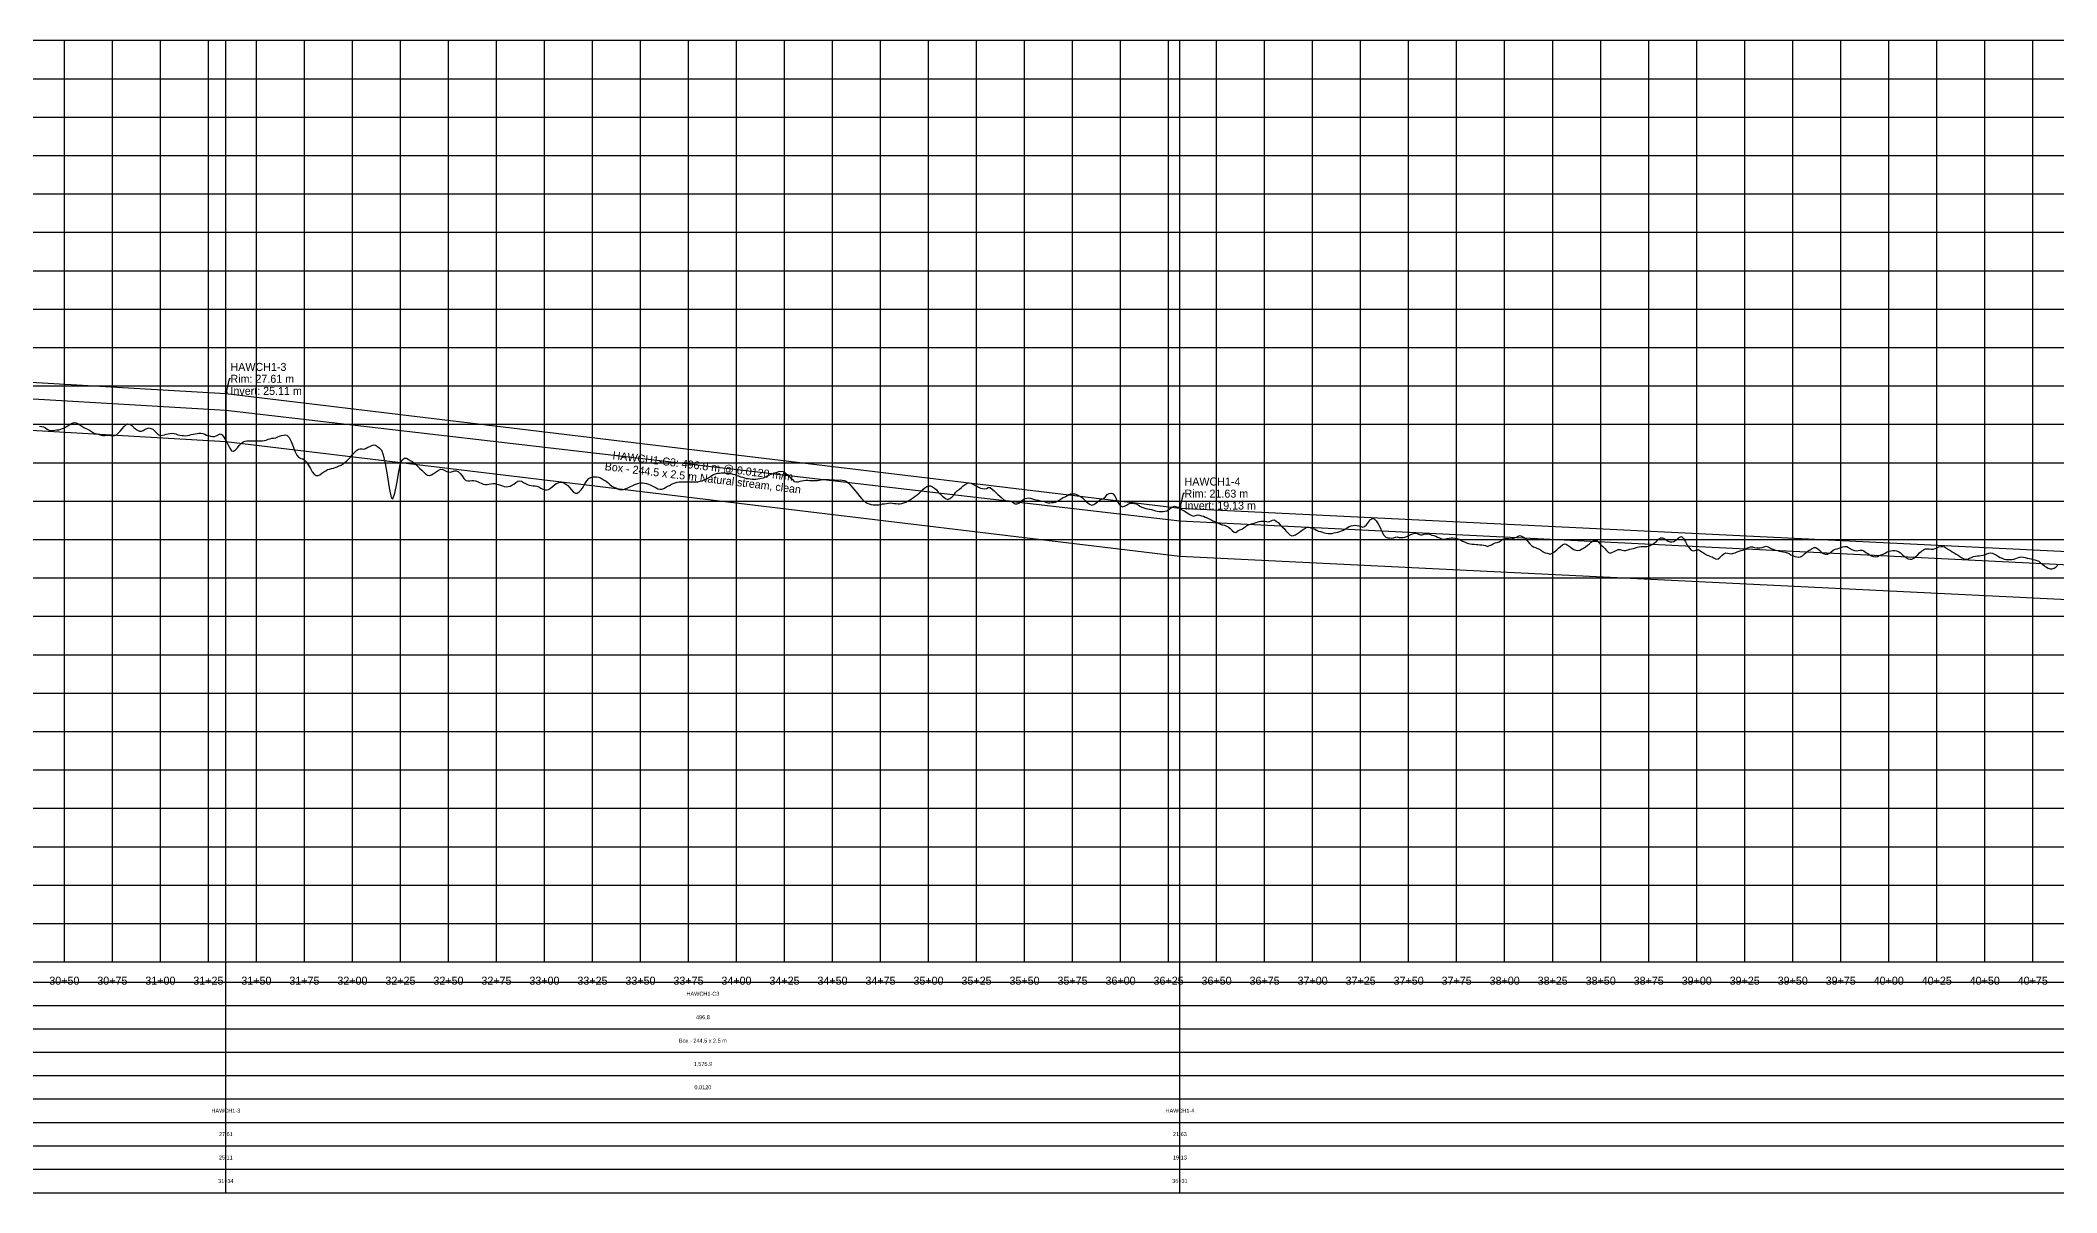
# Model space of a CAD drawing. Extents: x -64 to 8243, y -140 to 463.
# Drawn here: x 3037 to 4087, y -140 to 460 of the extents above; entities that cross this region are included whole.
import ezdxf
from ezdxf.enums import TextEntityAlignment as Align

# ---------------------------------------------------------------- set-up
doc = ezdxf.new("R2010")
doc.units = 0
for name, color, linetype in [('Annotation', 7, 'Continuous'), ('Annotation_Table', 254, 'Continuous'), ('Crown', 7, 'Continuous'), ('Grid', 254, 'Continuous'), ('Grid_Text', 7, 'Continuous'), ('Ground_Elevation', 3, 'Continuous'), ('Hydraulic_Grade', 5, 'Continuous'), ('Invert', 7, 'Continuous'), ('Structure', 7, 'Continuous')]:
    doc.layers.add(name, color=color, linetype=linetype)

msp = doc.modelspace()

# ---------------------------------------------------------------- linework, layer by layer
at = {"layer": 'Annotation', "color": 0}
for points in [[(3136.5, 283.7), (3135.8, 283.7), (3134.1, 276.1)], [(3633.3, 223.9), (3632.6, 223.9), (3630.9, 216.3)]]:
    msp.add_lwpolyline(points, dxfattribs=at)
for points in [[(3134.1, 276.1), (3133.9, 277.1), (3134.7, 276.9)], [(3630.9, 216.3), (3630.7, 217.3), (3631.5, 217.1)]]:
    msp.add_lwpolyline(points, close=True, dxfattribs=at)
at = {"layer": 'Annotation_Table', "color": 254}
for points in [[(3134.1, -140.2), (3134.1, 460)], [(3630.9, -140.2), (3630.9, 460)], [(-25, -30.5), (8225, -30.5)], [(-25, -42.7), (8225, -42.7)], [(-25, -54.9), (8225, -54.9)], [(-25, -67.1), (8225, -67.1)], [(-25, -79.2), (8225, -79.2)], [(-25, -91.4), (8225, -91.4)], [(-25, -103.6), (8225, -103.6)], [(-25, -115.8), (8225, -115.8)], [(-25, -128), (8225, -128)], [(-25, -140.2), (8225, -140.2)]]:
    msp.add_lwpolyline(points, dxfattribs=at)
at = {"layer": 'Crown', "color": 0}
for points in [[(1044.2, 397.6), (3134.1, 276.1)], [(3134.1, 276.1), (3134.1, 276.1)], [(3134.1, 276.1), (3630.9, 216.3)], [(3630.9, 216.3), (3630.9, 216.3)], [(3630.9, 216.3), (6358.1, 83.2)]]:
    msp.add_lwpolyline(points, dxfattribs=at)
at = {"layer": 'Grid', "color": 254}
for points in [[(-25, 460), (8225, 460)], [(3050, -20), (3050, 460)], [(3075, -20), (3075, 460)], [(3100, -20), (3100, 460)], [(3125, -20), (3125, 460)], [(3150, -20), (3150, 460)], [(3175, -20), (3175, 460)], [(3200, -20), (3200, 460)], [(3225, -20), (3225, 460)], [(3250, -20), (3250, 460)], [(3275, -20), (3275, 460)], [(3300, -20), (3300, 460)], [(3325, -20), (3325, 460)], [(3350, -20), (3350, 460)], [(3375, -20), (3375, 460)], [(3400, -20), (3400, 460)], [(3425, -20), (3425, 460)], [(3450, -20), (3450, 460)], [(3475, -20), (3475, 460)], [(3500, -20), (3500, 460)], [(3525, -20), (3525, 460)], [(3550, -20), (3550, 460)], [(3575, -20), (3575, 460)], [(3600, -20), (3600, 460)], [(3625, -20), (3625, 460)], [(3650, -20), (3650, 460)], [(3675, -20), (3675, 460)], [(3700, -20), (3700, 460)], [(3725, -20), (3725, 460)], [(3750, -20), (3750, 460)], [(3775, -20), (3775, 460)], [(3800, -20), (3800, 460)], [(3825, -20), (3825, 460)], [(3850, -20), (3850, 460)], [(3875, -20), (3875, 460)], [(3900, -20), (3900, 460)], [(3925, -20), (3925, 460)], [(3950, -20), (3950, 460)], [(3975, -20), (3975, 460)], [(4000, -20), (4000, 460)], [(4025, -20), (4025, 460)], [(4050, -20), (4050, 460)], [(4075, -20), (4075, 460)], [(-25, 440), (8225, 440)], [(-25, 420), (8225, 420)], [(-25, 400), (8225, 400)], [(-25, 380), (8225, 380)], [(-25, 360), (8225, 360)], [(-25, 340), (8225, 340)], [(-25, 320), (8225, 320)], [(-25, 300), (8225, 300)], [(-25, 280), (8225, 280)], [(-25, 260), (8225, 260)], [(-25, 240), (8225, 240)], [(-25, 220), (8225, 220)], [(-25, 200), (8225, 200)], [(-25, 180), (8225, 180)], [(-25, 160), (8225, 160)], [(-25, 140), (8225, 140)], [(-25, 120), (8225, 120)], [(-25, 100), (8225, 100)], [(-25, 80), (8225, 80)], [(-25, 60), (8225, 60)], [(-25, 40), (8225, 40)], [(-25, 20), (8225, 20)], [(-25, 0), (8225, 0)], [(-25, -20), (8225, -20)]]:
    msp.add_lwpolyline(points, dxfattribs=at)
at = {"layer": 'Ground_Elevation', "color": 3}
msp.add_lwpolyline([(3037.1, 259.1), (3038.1, 258.9), (3039.1, 258.6), (3040.1, 258.1), (3041.1, 257.5), (3042.1, 257), (3043.1, 256.8), (3044.1, 256.8), (3045.1, 256.9), (3046.1, 257.1), (3047.1, 257.2), (3048.1, 257.5), (3049.1, 257.8), (3050.1, 258.2), (3051.1, 258.8), (3052.1, 259.4), (3053.1, 260.1), (3054.1, 260.6), (3055.1, 260.9), (3056.1, 260.8), (3057.1, 260.4), (3058.1, 259.7), (3059.1, 259), (3060.1, 258.3), (3061.1, 257.9), (3062.1, 257.4), (3063.1, 256.9), (3064.1, 256.2), (3065.1, 255.6), (3066.1, 255.2), (3067.1, 255), (3068.1, 254.7), (3069.1, 254.3), (3070.1, 254.1), (3071.1, 254.1), (3072.1, 254.3), (3073.1, 254.3), (3074.1, 254.1), (3075.1, 254), (3076.1, 254.1), (3077.1, 254.5), (3078.1, 255.3), (3079.1, 256.4), (3080.1, 257.6), (3081.1, 258.9), (3082.1, 259.8), (3083.1, 260.2), (3084.1, 260), (3085.1, 259.3), (3086.1, 258.4), (3087.1, 257.6), (3088.1, 256.9), (3089.1, 256.4), (3090.1, 256.4), (3091.1, 256.8), (3092.1, 257.4), (3093.1, 257.9), (3094.1, 258.1), (3095.1, 257.9), (3096.1, 257.4), (3097.1, 256.5), (3098.1, 255.4), (3099.1, 254.6), (3100.1, 254.2), (3101.1, 254.4), (3102.1, 254.6), (3103.1, 254.8), (3104.1, 255), (3105.1, 255.2), (3106.1, 255.3), (3107.1, 255.2), (3108.1, 255), (3109.1, 254.6), (3110.1, 254.4), (3111.1, 254.2), (3112.1, 254.1), (3113.1, 254), (3114.1, 254.1), (3115.1, 254.4), (3116.1, 254.7), (3117.1, 254.9), (3118.1, 255), (3119.1, 255.2), (3120.1, 255.4), (3121.1, 255.4), (3122.1, 255.2), (3123.1, 254.8), (3124.1, 254.4), (3125.1, 254.2), (3126.1, 253.9), (3127.1, 253.6), (3128.1, 253.6), (3129.1, 254), (3130.1, 254.6), (3131.1, 255.1), (3132.1, 254.6), (3133.1, 253.3), (3134.1, 251.5), (3135.1, 249.6), (3136.1, 247.6), (3137.1, 246.1), (3138.1, 246), (3139.1, 246.7), (3140.1, 247.8), (3141.1, 248.9), (3142.1, 250), (3143.1, 250.8), (3144.1, 251.2), (3145.1, 251.4), (3146.1, 251.4), (3147.1, 251.4), (3148.1, 251.4), (3149.1, 251.4), (3150.1, 251.4), (3151.1, 251.4), (3152.1, 251.4), (3153.1, 251.4), (3154.1, 251.6), (3155.1, 251.8), (3156.1, 252.2), (3157.1, 252.5), (3158.1, 252.7), (3159.1, 252.8), (3160.1, 253), (3161.1, 253.5), (3162.1, 253.9), (3163.1, 254.2), (3164.1, 254.4), (3165.1, 254.5), (3166.1, 254.1), (3167.1, 253.1), (3168.1, 251), (3169.1, 248.5), (3170.1, 246), (3171.1, 243.9), (3172.1, 242.7), (3173.1, 242.2), (3174.1, 242), (3175.1, 241.4), (3176.1, 240.2), (3177.1, 238.7), (3178.1, 236.9), (3179.1, 235.2), (3180.1, 234), (3181.1, 233.4), (3182.1, 233.3), (3183.1, 233.7), (3184.1, 234.5), (3185.1, 235.2), (3186.1, 235.8), (3187.1, 236.4), (3188.1, 236.7), (3189.1, 236.9), (3190.1, 237.2), (3191.1, 237.5), (3192.1, 237.9), (3193.1, 238.3), (3194.1, 238.8), (3195.1, 239.4), (3196.1, 240.1), (3197.1, 241), (3198.1, 242), (3199.1, 243.1), (3200.1, 244.3), (3201.1, 245.4), (3202.1, 246.4), (3203.1, 247), (3204.1, 247.3), (3205.1, 247.2), (3206.1, 247), (3207.1, 247.5), (3208.1, 248.1), (3209.1, 248.5), (3210.1, 248.9), (3211.1, 249.3), (3212.1, 249.1), (3213.1, 248.5), (3214.1, 247.6), (3215.1, 246.5), (3216.1, 244.1), (3217.1, 239.5), (3218.1, 233.7), (3219.1, 226.9), (3220.1, 221.9), (3221.1, 221.1), (3222.1, 224.2), (3223.1, 229.2), (3224.1, 235.2), (3225.1, 239.8), (3226.1, 241.6), (3227.1, 242.4), (3228.1, 242.3), (3229.1, 241.8), (3230.1, 241.2), (3231.1, 240.7), (3232.1, 240), (3233.1, 239.1), (3234.1, 238), (3235.1, 237), (3236.1, 236.1), (3237.1, 235.2), (3238.1, 234.2), (3239.1, 233.5), (3240.1, 233.4), (3241.1, 233.6), (3242.1, 234.2), (3243.1, 234.9), (3244.1, 235.6), (3245.1, 236.3), (3246.1, 236.6), (3247.1, 236.5), (3248.1, 236), (3249.1, 235.5), (3250.1, 235.2), (3251.1, 235.1), (3252.1, 235.4), (3253.1, 235.7), (3254.1, 235.8), (3255.1, 235.4), (3256.1, 234.4), (3257.1, 233.1), (3258.1, 231.8), (3259.1, 230.8), (3260.1, 230.5), (3261.1, 230.6), (3262.1, 230.8), (3263.1, 230.8), (3264.1, 230.6), (3265.1, 230.2), (3266.1, 229.7), (3267.1, 229.3), (3268.1, 228.9), (3269.1, 228.6), (3270.1, 228.6), (3271.1, 228.8), (3272.1, 229), (3273.1, 229.2), (3274.1, 229.1), (3275.1, 228.9), (3276.1, 228.6), (3277.1, 228.3), (3278.1, 227.9), (3279.1, 227.6), (3280.1, 227.5), (3281.1, 227.6), (3282.1, 227.8), (3283.1, 228.3), (3284.1, 228.9), (3285.1, 229.7), (3286.1, 230.3), (3287.1, 230.5), (3288.1, 230.3), (3289.1, 229.7), (3290.1, 229.1), (3291.1, 228.6), (3292.1, 228.3), (3293.1, 228.1), (3294.1, 228), (3295.1, 228), (3296.1, 227.8), (3297.1, 227.4), (3298.1, 226.8), (3299.1, 226.2), (3300.1, 225.9), (3301.1, 225.8), (3302.1, 226.1), (3303.1, 226.7), (3304.1, 227.5), (3305.1, 228.3), (3306.1, 229.1), (3307.1, 229.6), (3308.1, 229.9), (3309.1, 229.8), (3310.1, 229.5), (3311.1, 228.9), (3312.1, 228.1), (3313.1, 227.1), (3314.1, 225.8), (3315.1, 224.7), (3316.1, 224.1), (3317.1, 224.2), (3318.1, 224.8), (3319.1, 225.8), (3320.1, 227.3), (3321.1, 229), (3322.1, 230.6), (3323.1, 231.8), (3324.1, 232.3), (3325.1, 232.6), (3326.1, 232.6), (3327.1, 232.6), (3328.1, 232.4), (3329.1, 232.1), (3330.1, 231.6), (3331.1, 230.9), (3332.1, 230.3), (3333.1, 229.6), (3334.1, 228.7), (3335.1, 227.7), (3336.1, 227.3), (3337.1, 226.9), (3338.1, 226.4), (3339.1, 226), (3340.1, 225.9), (3341.1, 226.1), (3342.1, 226.4), (3343.1, 226.7), (3344.1, 227.2), (3345.1, 227.7), (3346.1, 228.2), (3347.1, 228.6), (3348.1, 229), (3349.1, 229.3), (3350.1, 229.5), (3351.1, 229.5), (3352.1, 229.4), (3353.1, 229.1), (3354.1, 228.8), (3355.1, 228.4), (3356.1, 227.9), (3357.1, 227.4), (3358.1, 226.9), (3359.1, 226.4), (3360.1, 226.2), (3361.1, 226.3), (3362.1, 226.6), (3363.1, 227.1), (3364.1, 227.7), (3365.1, 228.2), (3366.1, 228.8), (3367.1, 229.2), (3368.1, 229.6), (3369.1, 229.8), (3370.1, 230), (3371.1, 230.1), (3372.1, 230.1), (3373.1, 230.1), (3374.1, 230.1), (3375.1, 230), (3376.1, 230), (3377.1, 230), (3378.1, 230), (3379.1, 230), (3380.1, 230.1), (3381.1, 230.3), (3382.1, 230.6), (3383.1, 231), (3384.1, 231.5), (3385.1, 232), (3386.1, 232.7), (3387.1, 233.3), (3388.1, 233.8), (3389.1, 234.2), (3390.1, 234.5), (3391.1, 234.6), (3392.1, 234.7), (3393.1, 234.7), (3394.1, 234.7), (3395.1, 234.6), (3396.1, 234.5), (3397.1, 234.4), (3398.1, 234.1), (3399.1, 233.8), (3400.1, 233.4), (3401.1, 233.1), (3402.1, 232.7), (3403.1, 232.4), (3404.1, 232.1), (3405.1, 231.8), (3406.1, 231.7), (3407.1, 231.6), (3408.1, 231.5), (3409.1, 231.5), (3410.1, 231.5), (3411.1, 231.6), (3412.1, 231.7), (3413.1, 231.9), (3414.1, 232.2), (3415.1, 232.7), (3416.1, 233.2), (3417.1, 233.6), (3418.1, 234.1), (3419.1, 234.4), (3420.1, 234.8), (3421.1, 235.1), (3422.1, 235.4), (3423.1, 235.6), (3424.1, 235.4), (3425.1, 234.9), (3426.1, 234.1), (3427.1, 233.2), (3428.1, 232.2), (3429.1, 231.2), (3430.1, 230.2), (3431.1, 230), (3432.1, 230.1), (3433.1, 230.3), (3434.1, 230.5), (3435.1, 230.7), (3436.1, 230.9), (3437.1, 230.9), (3438.1, 230.8), (3439.1, 230.8), (3440.1, 230.7), (3441.1, 230.7), (3442.1, 230.8), (3443.1, 230.9), (3444.1, 231.1), (3445.1, 231.2), (3446.1, 231.2), (3447.1, 231.3), (3448.1, 231.2), (3449.1, 231.1), (3450.1, 231.1), (3451.1, 231.1), (3452.1, 230.9), (3453.1, 230.9), (3454.1, 231), (3455.1, 230.9), (3456.1, 230.8), (3457.1, 230.3), (3458.1, 229.6), (3459.1, 228.6), (3460.1, 227.5), (3461.1, 226.2), (3462.1, 225), (3463.1, 223.7), (3464.1, 222.5), (3465.1, 221.4), (3466.1, 220.4), (3467.1, 219.6), (3468.1, 219), (3469.1, 218.6), (3470.1, 218.2), (3471.1, 218.1), (3472.1, 218), (3473.1, 218), (3474.1, 218.1), (3475.1, 218.3), (3476.1, 218.5), (3477.1, 218.6), (3478.1, 218.8), (3479.1, 219), (3480.1, 219.1), (3481.1, 219), (3482.1, 218.8), (3483.1, 218.7), (3484.1, 218.6), (3485.1, 218.6), (3486.1, 218.8), (3487.1, 219.1), (3488.1, 219.5), (3489.1, 220), (3490.1, 220.5), (3491.1, 221.1), (3492.1, 221.8), (3493.1, 222.5), (3494.1, 223.3), (3495.1, 224.2), (3496.1, 225.1), (3497.1, 226), (3498.1, 226.9), (3499.1, 227.6), (3500.1, 227.9), (3501.1, 227.9), (3502.1, 227.5), (3503.1, 226.8), (3504.1, 225.8), (3505.1, 224.7), (3506.1, 223.7), (3507.1, 222.8), (3508.1, 221.8), (3509.1, 221.2), (3510.1, 220.9), (3511.1, 221.3), (3512.1, 222), (3513.1, 223.1), (3514.1, 224.5), (3515.1, 225.5), (3516.1, 226.2), (3517.1, 227.1), (3518.1, 228), (3519.1, 228.7), (3520.1, 229.3), (3521.1, 229.6), (3522.1, 229.3), (3523.1, 228.8), (3524.1, 228.3), (3525.1, 227.7), (3526.1, 227.2), (3527.1, 226.8), (3528.1, 226.5), (3529.1, 226.4), (3530.1, 226.5), (3531.1, 227), (3532.1, 227.1), (3533.1, 226.3), (3534.1, 225.4), (3535.1, 224.5), (3536.1, 223.5), (3537.1, 222.6), (3538.1, 221.7), (3539.1, 220.9), (3540.1, 220.3), (3541.1, 220.1), (3542.1, 220.2), (3543.1, 219.9), (3544.1, 219.2), (3545.1, 218.6), (3546.1, 218.6), (3547.1, 219), (3548.1, 219.8), (3549.1, 220.6), (3550.1, 221.3), (3551.1, 221.6), (3552.1, 221.7), (3553.1, 221.5), (3554.1, 221.1), (3555.1, 220.9), (3556.1, 220.6), (3557.1, 220.5), (3558.1, 220.2), (3559.1, 220), (3560.1, 219.9), (3561.1, 219.4), (3562.1, 219.1), (3563.1, 219.1), (3564.1, 219.2), (3565.1, 219.3), (3566.1, 219.5), (3567.1, 219.9), (3568.1, 220.5), (3569.1, 221.1), (3570.1, 221.8), (3571.1, 222.2), (3572.1, 222.8), (3573.1, 223.4), (3574.1, 223.7), (3575.1, 223.8), (3576.1, 223.7), (3577.1, 223.4), (3578.1, 223), (3579.1, 222.4), (3580.1, 221.7), (3581.1, 220.8), (3582.1, 219.8), (3583.1, 218.9), (3584.1, 218.2), (3585.1, 217.8), (3586.1, 218.2), (3587.1, 219), (3588.1, 219.8), (3589.1, 220.5), (3590.1, 221), (3591.1, 221.4), (3592.1, 222.3), (3593.1, 223.4), (3594.1, 224), (3595.1, 224.2), (3596.1, 223.7), (3597.1, 222.4), (3598.1, 220.3), (3599.1, 218.5), (3600.1, 217.3), (3601.1, 217), (3602.1, 217.3), (3603.1, 217.9), (3604.1, 218.6), (3605.1, 219), (3606.1, 219), (3607.1, 218.8), (3608.1, 218.5), (3609.1, 218), (3610.1, 217.4), (3611.1, 216.9), (3612.1, 216.5), (3613.1, 216.2), (3614.1, 215.9), (3615.1, 215.8), (3616.1, 215.6), (3617.1, 215.3), (3618.1, 215), (3619.1, 214.7), (3620.1, 214.5), (3621.1, 214.5), (3622.1, 214.6), (3623.1, 214.7), (3624.1, 215), (3625.1, 215.7), (3626.1, 216.5), (3627.1, 217.1), (3628.1, 217.3), (3629.1, 217.1), (3630.1, 216.7), (3631.1, 216.1), (3632.1, 215.5), (3633.1, 214.9), (3634.1, 214.3), (3635.1, 213.7), (3636.1, 213.1), (3637.1, 212.5), (3638.1, 212.2), (3639.1, 212.5), (3640.1, 212.8), (3641.1, 212.6), (3642.1, 212.4), (3643.1, 212.1), (3644.1, 211.7), (3645.1, 211.3), (3646.1, 210.8), (3647.1, 210.3), (3648.1, 209.8), (3649.1, 209.3), (3650.1, 208.9), (3651.1, 208.4), (3652.1, 208), (3653.1, 207.7), (3654.1, 207.4), (3655.1, 207), (3656.1, 206.6), (3657.1, 205.7), (3658.1, 204.7), (3659.1, 203.8), (3660.1, 203.6), (3661.1, 204.6), (3662.1, 205), (3663.1, 205.4), (3664.1, 206.1), (3665.1, 206.8), (3666.1, 207.4), (3667.1, 207.8), (3668.1, 208.1), (3669.1, 208.3), (3670.1, 208.6), (3671.1, 209), (3672.1, 209.3), (3673.1, 209.5), (3674.1, 209.5), (3675.1, 209.5), (3676.1, 209.4), (3677.1, 209.2), (3678.1, 209.5), (3679.1, 210.1), (3680.1, 210.2), (3681.1, 209.6), (3682.1, 208.8), (3683.1, 207.7), (3684.1, 206.6), (3685.1, 205.7), (3686.1, 204.5), (3687.1, 203.4), (3688.1, 202.4), (3689.1, 201.9), (3690.1, 202), (3691.1, 202.4), (3692.1, 203.1), (3693.1, 203.9), (3694.1, 204.6), (3695.1, 205.2), (3696.1, 205.9), (3697.1, 206.4), (3698.1, 206.5), (3699.1, 206.1), (3700.1, 205.7), (3701.1, 205.3), (3702.1, 204.8), (3703.1, 204.4), (3704.1, 204.1), (3705.1, 203.8), (3706.1, 203.5), (3707.1, 203.3), (3708.1, 203.2), (3709.1, 203.2), (3710.1, 203.2), (3711.1, 203.4), (3712.1, 203.6), (3713.1, 203.9), (3714.1, 204.2), (3715.1, 204.5), (3716.1, 204.9), (3717.1, 205.6), (3718.1, 206.2), (3719.1, 206.7), (3720.1, 207.1), (3721.1, 207.3), (3722.1, 207.4), (3723.1, 207.3), (3724.1, 207.1), (3725.1, 206.8), (3726.1, 206.4), (3727.1, 206.7), (3728.1, 207.7), (3729.1, 209.1), (3730.1, 210.5), (3731.1, 211), (3732.1, 210.7), (3733.1, 209.7), (3734.1, 208.2), (3735.1, 206.3), (3736.1, 204.1), (3737.1, 202.3), (3738.1, 201.2), (3739.1, 200.9), (3740.1, 200.8), (3741.1, 200.7), (3742.1, 200.9), (3743.1, 201.2), (3744.1, 201.4), (3745.1, 201.1), (3746.1, 201), (3747.1, 201), (3748.1, 201.2), (3749.1, 201.6), (3750.1, 202.1), (3751.1, 202.6), (3752.1, 203), (3753.1, 203.3), (3754.1, 203.3), (3755.1, 202.8), (3756.1, 202.5), (3757.1, 202.5), (3758.1, 202.8), (3759.1, 203), (3760.1, 203), (3761.1, 202.7), (3762.1, 202.3), (3763.1, 202), (3764.1, 201.7), (3765.1, 201.3), (3766.1, 200.8), (3767.1, 200.4), (3768.1, 200.1), (3769.1, 200.1), (3770.1, 200.5), (3771.1, 200.7), (3772.1, 200.8), (3773.1, 200.8), (3774.1, 200.7), (3775.1, 200.5), (3776.1, 200.2), (3777.1, 199.7), (3778.1, 199.2), (3779.1, 198.7), (3780.1, 198.3), (3781.1, 197.9), (3782.1, 197.7), (3783.1, 197.5), (3784.1, 197.5), (3785.1, 197.4), (3786.1, 197.4), (3787.1, 197.3), (3788.1, 197.2), (3789.1, 197.1), (3790.1, 196.8), (3791.1, 196.4), (3792.1, 196.8), (3793.1, 197.3), (3794.1, 197.8), (3795.1, 198.2), (3796.1, 198.4), (3797.1, 198.8), (3798.1, 199.5), (3799.1, 200.2), (3800.1, 200.6), (3801.1, 200.6), (3802.1, 200.5), (3803.1, 200.4), (3804.1, 200.5), (3805.1, 200.8), (3806.1, 201.3), (3807.1, 201.8), (3808.1, 202), (3809.1, 201.6), (3810.1, 201), (3811.1, 200.1), (3812.1, 198.9), (3813.1, 197.7), (3814.1, 196.7), (3815.1, 196.2), (3816.1, 195.8), (3817.1, 195.4), (3818.1, 194.9), (3819.1, 194.3), (3820.1, 193.6), (3821.1, 193.1), (3822.1, 192.8), (3823.1, 192.5), (3824.1, 192.6), (3825.1, 193.1), (3826.1, 193.8), (3827.1, 194.6), (3828.1, 195.5), (3829.1, 196.4), (3830.1, 197.2), (3831.1, 197.7), (3832.1, 197.5), (3833.1, 196.8), (3834.1, 196.2), (3835.1, 195.4), (3836.1, 194.8), (3837.1, 194.4), (3838.1, 194.3), (3839.1, 194.5), (3840.1, 194.9), (3841.1, 195.5), (3842.1, 196.2), (3843.1, 197), (3844.1, 197.8), (3845.1, 198.6), (3846.1, 199.3), (3847.1, 199.6), (3848.1, 199.3), (3849.1, 198.4), (3850.1, 197.3), (3851.1, 196.3), (3852.1, 195.3), (3853.1, 194.3), (3854.1, 193.2), (3855.1, 192.9), (3856.1, 193.4), (3857.1, 193.8), (3858.1, 194.2), (3859.1, 194.8), (3860.1, 194.8), (3861.1, 194.5), (3862.1, 194.3), (3863.1, 194.3), (3864.1, 194.6), (3865.1, 194.9), (3866.1, 195.2), (3867.1, 195.4), (3868.1, 195.7), (3869.1, 196), (3870.1, 196.2), (3871.1, 196.3), (3872.1, 196.4), (3873.1, 196.3), (3874.1, 196.3), (3875.1, 196.6), (3876.1, 197.1), (3877.1, 197.6), (3878.1, 198.2), (3879.1, 199), (3880.1, 200.1), (3881.1, 200.9), (3882.1, 200.9), (3883.1, 200.5), (3884.1, 199.8), (3885.1, 199.1), (3886.1, 198.7), (3887.1, 198.7), (3888.1, 199), (3889.1, 199.7), (3890.1, 200.6), (3891.1, 201.3), (3892.1, 201.5), (3893.1, 200.5), (3894.1, 198.7), (3895.1, 197), (3896.1, 195.6), (3897.1, 194.5), (3898.1, 194.1), (3899.1, 194.3), (3900.1, 194.7), (3901.1, 194.6), (3902.1, 194), (3903.1, 193.4), (3904.1, 192.7), (3905.1, 192.1), (3906.1, 191.6), (3907.1, 191.2), (3908.1, 190.9), (3909.1, 190.3), (3910.1, 189.8), (3911.1, 189.9), (3912.1, 190.6), (3913.1, 191.6), (3914.1, 192.6), (3915.1, 193.1), (3916.1, 192.9), (3917.1, 192.7), (3918.1, 192.6), (3919.1, 192.8), (3920.1, 193.1), (3921.1, 193.5), (3922.1, 193.9), (3923.1, 194.2), (3924.1, 194.4), (3925.1, 194.8), (3926.1, 195.5), (3927.1, 195.9), (3928.1, 196.1), (3929.1, 196.1), (3930.1, 195.9), (3931.1, 195.7), (3932.1, 195.6), (3933.1, 195.6), (3934.1, 195.8), (3935.1, 196.2), (3936.1, 196.6), (3937.1, 196.2), (3938.1, 195.7), (3939.1, 195.2), (3940.1, 194.8), (3941.1, 194.4), (3942.1, 194.2), (3943.1, 193.9), (3944.1, 193.8), (3945.1, 193.6), (3946.1, 193.4), (3947.1, 193.1), (3948.1, 192.7), (3949.1, 192.1), (3950.1, 191.6), (3951.1, 191.2), (3952.1, 191), (3953.1, 190.8), (3954.1, 190.9), (3955.1, 191.5), (3956.1, 192.5), (3957.1, 193.4), (3958.1, 194.1), (3959.1, 194.6), (3960.1, 195.3), (3961.1, 195.8), (3962.1, 195.8), (3963.1, 195.2), (3964.1, 194.2), (3965.1, 193.3), (3966.1, 192.7), (3967.1, 192.3), (3968.1, 192.3), (3969.1, 192.8), (3970.1, 193.6), (3971.1, 194.4), (3972.1, 195), (3973.1, 195.2), (3974.1, 195.5), (3975.1, 195.8), (3976.1, 196.2), (3977.1, 196.4), (3978.1, 196.3), (3979.1, 195.8), (3980.1, 195.1), (3981.1, 194.6), (3982.1, 194.2), (3983.1, 194.1), (3984.1, 194.2), (3985.1, 194.5), (3986.1, 194.5), (3987.1, 194.1), (3988.1, 193.3), (3989.1, 192.7), (3990.1, 192.1), (3991.1, 191.5), (3992.1, 191.1), (3993.1, 191), (3994.1, 191.2), (3995.1, 191.6), (3996.1, 192), (3997.1, 192.4), (3998.1, 192.9), (3999.1, 193.5), (4000.1, 193.9), (4001.1, 194.1), (4002.1, 194.3), (4003.1, 194.3), (4004.1, 194.1), (4005.1, 193.7), (4006.1, 193), (4007.1, 192.1), (4008.1, 191.3), (4009.1, 190.6), (4010.1, 190), (4011.1, 189.7), (4012.1, 189.7), (4013.1, 190.2), (4014.1, 191.1), (4015.1, 192.1), (4016.1, 193.1), (4017.1, 194), (4018.1, 194.7), (4019.1, 195.1), (4020.1, 195.2), (4021.1, 195.1), (4022.1, 195), (4023.1, 195), (4024.1, 195.3), (4025.1, 195.7), (4026.1, 196.1), (4027.1, 196.3), (4028.1, 196.4), (4029.1, 196.2), (4030.1, 195.5), (4031.1, 194.8), (4032.1, 194.2), (4033.1, 193.6), (4034.1, 193.1), (4035.1, 192.4), (4036.1, 191.8), (4037.1, 191.2), (4038.1, 190.5), (4039.1, 189.9), (4040.1, 189.8), (4041.1, 189.8), (4042.1, 190.2), (4043.1, 190.7), (4044.1, 191.1), (4045.1, 191.4), (4046.1, 191.5), (4047.1, 191.5), (4048.1, 191.6), (4049.1, 191.8), (4050.1, 192.1), (4051.1, 192.5), (4052.1, 192.9), (4053.1, 193), (4054.1, 192.8), (4055.1, 192.3), (4056.1, 191.8), (4057.1, 191.1), (4058.1, 190.6), (4059.1, 190.3), (4060.1, 189.8), (4061.1, 189.6), (4062.1, 189.6), (4063.1, 189.5), (4064.1, 189.6), (4065.1, 189.8), (4066.1, 190.1), (4067.1, 190.5), (4068.1, 190.8), (4069.1, 190.9), (4070.1, 190.8), (4071.1, 190.6), (4072.1, 190.3), (4073.1, 190.1), (4074.1, 189.9), (4075.1, 189.6), (4076.1, 189.4), (4077.1, 189.1), (4078.1, 188.7), (4079.1, 187.9), (4080.1, 187.1), (4081.1, 186.3), (4082.1, 185.6), (4083.1, 185), (4084.1, 184.7), (4085.1, 184.7), (4086.1, 185), (4087.1, 185.8), (4088.1, 186.6)], dxfattribs=at)
at = {"layer": 'Hydraulic_Grade', "color": 5}
for points in [[(1044.2, 390.2), (3134.1, 267.3)], [(3134.1, 267.3), (3134.1, 267.3)], [(3134.1, 267.3), (3630.9, 209.8)], [(3630.9, 209.8), (3630.9, 209.8)], [(3630.9, 209.8), (6358.1, 74.8)]]:
    msp.add_lwpolyline(points, dxfattribs=at)
at = {"layer": 'Invert', "color": 0}
for points in [[(1044.2, 372.6), (3134.1, 251.1)], [(3134.1, 251.1), (3134.1, 251.1)], [(3134.1, 251.1), (3630.9, 191.3)], [(3630.9, 191.3), (3630.9, 191.3)], [(3630.9, 191.3), (6358.1, 58.2)]]:
    msp.add_lwpolyline(points, dxfattribs=at)
at = {"layer": 'Structure', "color": 0}
for points in [[(3134.1, 276.1), (3134.1, 251.1)], [(3134.1, 276.1), (3134.1, 251.1)], [(3630.9, 216.3), (3630.9, 191.3)], [(3630.9, 216.3), (3630.9, 191.3)]]:
    msp.add_lwpolyline(points, dxfattribs=at)

# ---------------------------------------------------------------- texts
at = {"layer": 'Annotation', "color": 0}
for s, height, p in [('HAWCH1-3', 4.17, (3136.5, 289.9)), ('Rim: 27.61 m', 4.167, (3136.5, 283.7)), ('Invert: 25.11 m', 4.167, (3136.5, 277.4)), ('HAWCH1-4', 4.17, (3633.3, 230.2)), ('Rim: 21.63 m', 4.167, (3633.3, 223.9)), ('Invert: 19.13 m', 4.167, (3633.3, 217.7))]:
    msp.add_text(s, height=height, dxfattribs=at).set_placement(p, align=Align.MIDDLE_LEFT)
for s, p in [('HAWCH1-C3: 496.8 m @ 0.0120 m/m', (3382.5, 238.3)), ('Box - 244.5 x 2.5 m Natural stream, clean', (3382.5, 232.1))]:
    msp.add_text(s, height=4.167, rotation=353.1383, dxfattribs=at).set_placement(p, align=Align.MIDDLE_CENTER)
at = {"layer": 'Annotation_Table', "color": 0}
for s, height, p in [('HAWCH1-C3', 2.08, (3382.5, -36.6)), ('496.8', 2.08, (3382.5, -48.8)), ('Box - 244.5 x 2.5 m', 2.083, (3382.5, -61)), ('1,575.9', 2.08, (3382.5, -73.2)), ('0.0120', 2.08, (3382.5, -85.3)), ('HAWCH1-3', 2.08, (3134.1, -97.5)), ('HAWCH1-4', 2.08, (3630.9, -97.5)), ('27.61', 2.08, (3134.1, -109.7)), ('21.63', 2.08, (3630.9, -109.7)), ('25.11', 2.08, (3134.1, -121.9)), ('19.13', 2.08, (3630.9, -121.9)), ('31+34', 2.08, (3134.1, -134.1)), ('36+31', 2.08, (3630.9, -134.1))]:
    msp.add_text(s, height=height, dxfattribs=at).set_placement(p, align=Align.MIDDLE_CENTER)
at = {"layer": 'Grid_Text', "color": 0}
for s, p in [('30+50', (3050, -27.7)), ('30+75', (3075, -27.7)), ('31+00', (3100, -27.7)), ('31+25', (3125, -27.7)), ('31+50', (3150, -27.7)), ('31+75', (3175, -27.7)), ('32+00', (3200, -27.7)), ('32+25', (3225, -27.7)), ('32+50', (3250, -27.7)), ('32+75', (3275, -27.7)), ('33+00', (3300, -27.7)), ('33+25', (3325, -27.7)), ('33+50', (3350, -27.7)), ('33+75', (3375, -27.7)), ('34+00', (3400, -27.7)), ('34+25', (3425, -27.7)), ('34+50', (3450, -27.7)), ('34+75', (3475, -27.7)), ('35+00', (3500, -27.7)), ('35+25', (3525, -27.7)), ('35+50', (3550, -27.7)), ('35+75', (3575, -27.7)), ('36+00', (3600, -27.7)), ('36+25', (3625, -27.7)), ('36+50', (3650, -27.7)), ('36+75', (3675, -27.7)), ('37+00', (3700, -27.7)), ('37+25', (3725, -27.7)), ('37+50', (3750, -27.7)), ('37+75', (3775, -27.7)), ('38+00', (3800, -27.7)), ('38+25', (3825, -27.7)), ('38+50', (3850, -27.7)), ('38+75', (3875, -27.7)), ('39+00', (3900, -27.7)), ('39+25', (3925, -27.7)), ('39+50', (3950, -27.7)), ('39+75', (3975, -27.7)), ('40+00', (4000, -27.7)), ('40+25', (4025, -27.7)), ('40+50', (4050, -27.7)), ('40+75', (4075, -27.7))]:
    msp.add_text(s, height=4.17, dxfattribs=at).set_placement(p, align=Align.TOP_CENTER)

doc.saveas('drawing.dxf')
